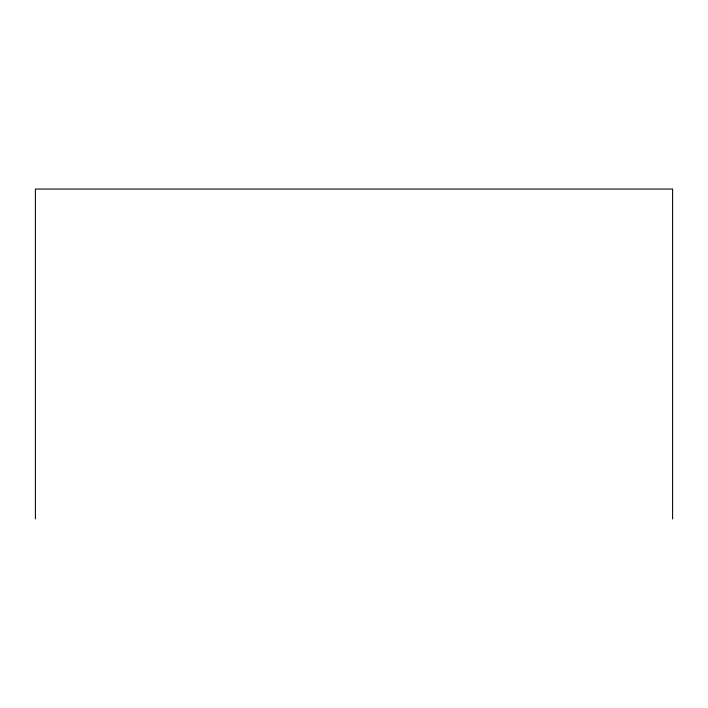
<?xml version="1.0" encoding="UTF-8"?>
<svg xmlns="http://www.w3.org/2000/svg" width="708" height="708" viewBox="0 0 708 708"><rect width="100%" height="100%" fill="white"/><g stroke="black" fill="none" stroke-linecap="round" stroke-linejoin="round"><path stroke-width="1.06" d="M672.6 518.946L672.6 189.054L35.4 189.054L35.4 518.946"/></g></svg>
